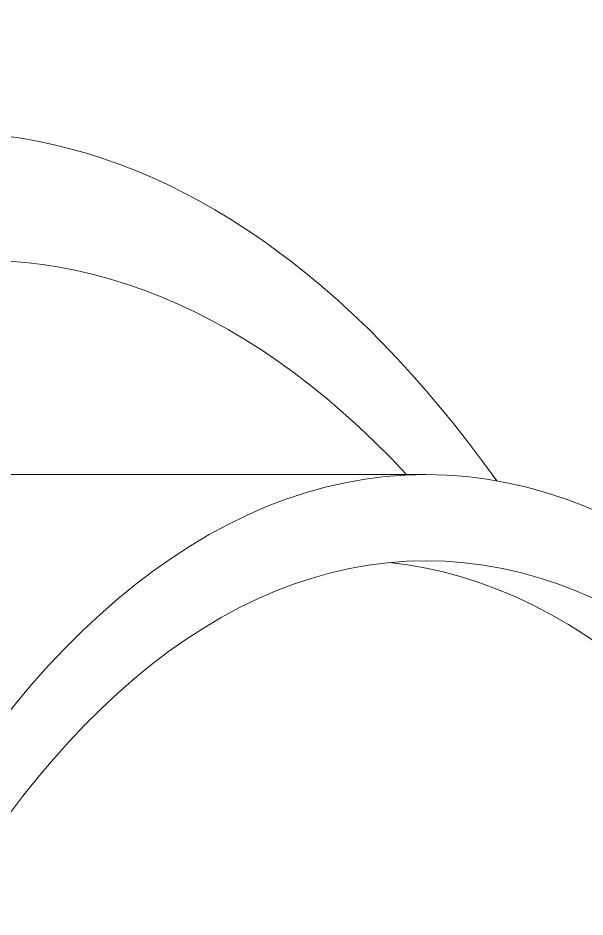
# Model space of a CAD drawing. Header units: inches. Extents: x 17 to 469, y 7 to 301.
# Drawn here: x 257.423 to 258.251, y 105.208 to 106.521 of the extents above; entities that cross this region are included whole.
import ezdxf

# ---------------------------------------------------------------- set-up
doc = ezdxf.new("R2010")
doc.units = ezdxf.units.IN
doc.header["$LTSCALE"] = 14
doc.header["$MEASUREMENT"] = 0
doc.layers.add('Visible (ANSI)', color=7, linetype='Continuous', lineweight=50)

msp = doc.modelspace()

# ---------------------------------------------------------------- linework, layer by layer
at = {"layer": 'Visible (ANSI)', "linetype": 'Continuous', "lineweight": 18}
msp.add_line((257.369234, 105.854333), (258.018753, 105.854333), dxfattribs=at)
for centre, major_axis, start_param, end_param in [((257.315107, 103.541833), (0, 2.8125), 5.67192986, 8.94884126), ((257.369234, 103.541833), (0, -2.625), 2.64866739, 6.33361033), ((257.9105, 103.541833), (0, -2.186419), 0.04953189, 3.09206076)]:
    msp.add_ellipse(centre, major_axis=major_axis, ratio=0.5, start_param=start_param, end_param=end_param, dxfattribs=at)
for major_axis in [(0, 2.3125), (0, 2.186419)]:
    msp.add_ellipse((258.018753, 103.541833), major_axis=major_axis, ratio=0.5, dxfattribs=at)

doc.saveas('drawing.dxf')
